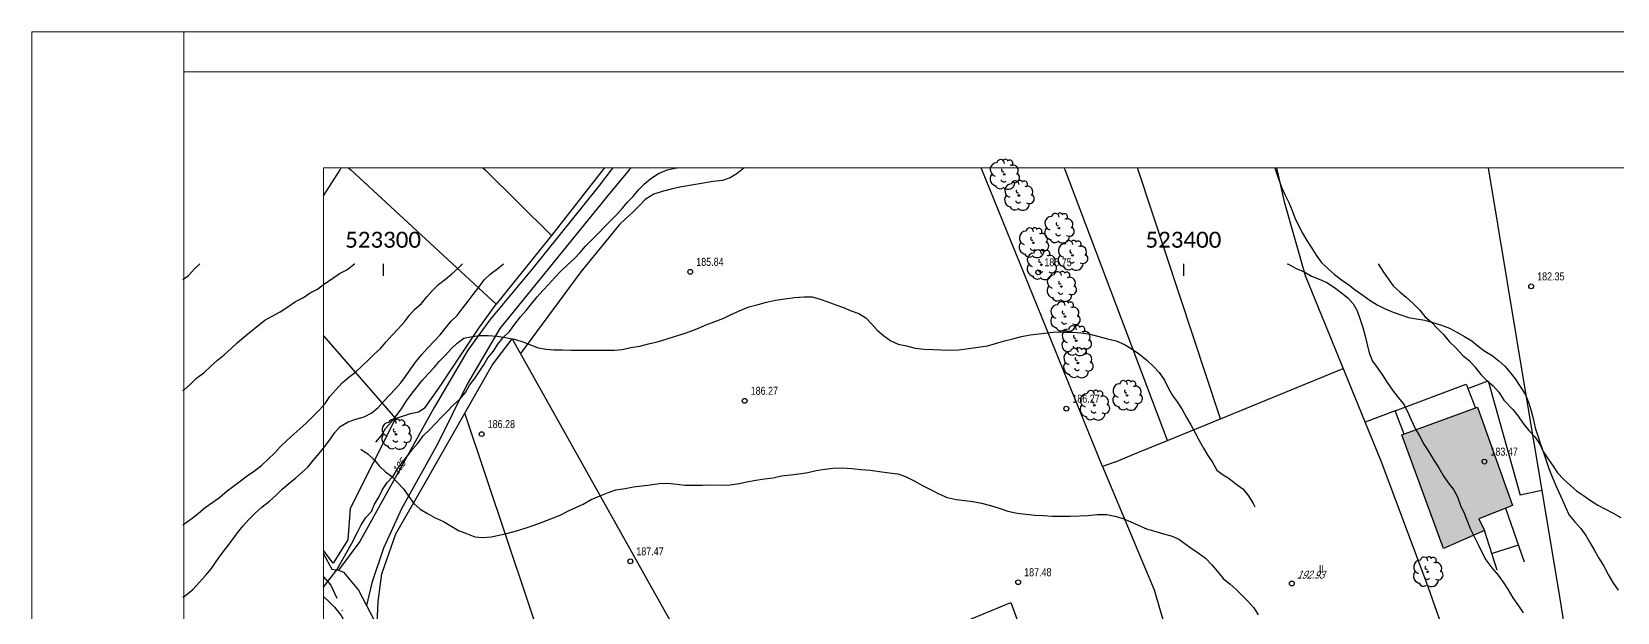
# Model space of a CAD drawing. Header units: metres. Extents: x 523256 to 524015, y 4669220 to 4669814.
# Drawn here: x 523256.1 to 523454.2, y 4669741.4 to 4669814 of the extents above; entities that cross this region are included whole.
import ezdxf
from ezdxf.enums import TextEntityAlignment as Align

# ---------------------------------------------------------------- set-up
doc = ezdxf.new("R2010")
doc.units = ezdxf.units.M
doc.header["$MEASUREMENT"] = 0
doc.linetypes.add('MORSE_D', pattern=[31.75, 12.7, -6.35, 0, -6.35, 0, -6.35])
for name, color, linetype in [('031006 Cota terreno', 9, 'Continuous'), ('031007 Cota edificio', 7, 'Continuous'), ('032011 Curva cada 1 m', 40, 'Continuous'), ('032015 Curva cada 5 m', 34, 'Continuous'), ('033006 Texto cota terreno', 9, 'Continuous'), ('033007 Texto cota edificio', 9, 'Continuous'), ('033015 Texto curva maestra', 42, 'Continuous'), ('052004 Porche Tejavana', 7, 'Continuous'), ('052020 Edificacion alero', 2, 'Continuous'), ('053009 Texto altura edificio predominante', 7, 'Continuous'), ('072001 Borde aglomerado u hormigon', 7, 'Continuous'), ('072003 Camino', 7, 'Continuous'), ('072027 Pavimento', 9, 'Continuous'), ('082001 Valla Alambrada', 7, 'ALAMBRADA'), ('082002 Muro Tapia', 6, 'Continuous'), ('082004 Linde', 3, 'Continuous'), ('082009 Linde Antigua', 104, 'Continuous'), ('101001 Arbol', 3, 'Continuous'), ('102002 Zona arbolada', 3, 'MASA'), ('202001 Eje Calle', 254, 'MORSE_D'), ('990001 Sombreados', 7, 'Continuous'), ('992007 Cuadricula', 7, 'Continuous'), ('993007 Textos cuadricula', 7, 'Continuous')]:
    doc.layers.add(name, color=color, linetype=linetype)
doc.layers.add('992006 Lineas cajetin', color=7, linetype='Continuous', lineweight=0)
doc.styles.add('Legend', font='calibri.ttf')
doc.styles.get("Standard").update_dxf_attribs({"font": 'arial.ttf'})
doc.linetypes.add('ALAMBRADA', pattern='A,3,[131,GEOGRAMA.SHX,S=0.5,R=0,X=0,Y=0],3', length=6)
doc.linetypes.add('MASA', pattern='A,0.0001,[130,GEOGRAMA.SHX,S=0.5,R=180,X=0,Y=0],-2.9', length=2.9001)

# ---------------------------------------------------------------- blocks, each defined once
blk = doc.blocks.new('COTAP')
at = {"color": 0}
blk.add_circle((0, 0), 0.3, dxfattribs=at)
blk = doc.blocks.new('ARBOL')
at = {"color": 0}
blk.add_circle((0, 0), 0.0939, dxfattribs=at)
for centre, radius, start, end in [((-0.9, 0.61), 0.852, 92.28, 254.58), ((-0.45, 1.37), 0.48, 359.2878, 173.6078), ((-0.15, 0.51), 0.192, 119.14, 310.56), ((0.16, 1.55), 0.336, 23.1565, 160.4665), ((0.7, 1.41), 0.384, 301.578, 139.328), ((1.05, 0.46), 0.708, 319.8556, 114.7656), ((1.31, -0.4), 0.612, 235.5275, 62.0275), ((-0.89, -0.54), 0.888, 142.64, 266.54), ((-0.48, -1.08), 0.72, 213.78, 295.32), ((-0.06, -0.61), 0.336, 189.64, 323.88), ((0.48, -1), 0.852, 224.67, 0.24)]:
    blk.add_arc(centre, radius, start, end, dxfattribs=at)

msp = doc.modelspace()

# ---------------------------------------------------------------- hatches: boundary and pattern name
at = {"layer": '990001 Sombreados', "true_color": 0xafafaf}
msp.add_hatch(color=253, dxfattribs=at).paths.add_polyline_path([(523436.75849, 4669767.06038), (523441.09849, 4669754.79038), (523436.90849, 4669753.12038), (523437.63849, 4669751.65038), (523432.48849, 4669749.42038), (523427.29849, 4669763.61038)], flags=0)

# ---------------------------------------------------------------- linework, layer by layer
at = {"layer": '032011 Curva cada 1 m'}
for points, elevation in [([(523275, 4669783.01867), (523275.69, 4669783.54), (523276.43, 4669784.36), (523277.10606, 4669785)], 181), ([(523275, 4669752.35271), (523275.23, 4669752.53), (523276.15, 4669753.21), (523276.95, 4669753.85), (523277.78, 4669754.52), (523278.73, 4669755.19), (523279.6, 4669755.82), (523280.51, 4669756.61), (523281.33, 4669757.21), (523282.15, 4669757.83), (523283, 4669758.5), (523283.95, 4669759.14), (523284.85, 4669759.84), (523285.64, 4669760.59), (523286.45, 4669761.32), (523287.19, 4669762.15), (523287.96, 4669762.9), (523288.86, 4669763.7), (523289.61, 4669764.37), (523290.4, 4669765.09), (523291.17, 4669765.85), (523292.05, 4669766.73), (523292.77, 4669767.55), (523293.36, 4669768.42), (523294.11, 4669769.25), (523294.9, 4669770.13), (523295.72, 4669770.83), (523296.55, 4669771.44), (523297.36, 4669772.2), (523298.14, 4669772.94), (523298.86, 4669773.65), (523299.68, 4669774.42), (523300.38, 4669775.23), (523301.15, 4669776.06), (523301.87, 4669776.86), (523302.66, 4669777.74), (523303.32, 4669778.57), (523303.97, 4669779.33), (523304.82, 4669780.02), (523305.48, 4669780.85), (523306.18, 4669781.64), (523306.94, 4669782.39), (523307.8, 4669783.08), (523308.61, 4669783.72), (523309.39, 4669784.43), (523309.9296, 4669785)], 183), ([(523275, 4669743.31795), (523275.32, 4669743.53), (523276.22, 4669744.31), (523277.05, 4669745.19), (523277.87, 4669746.07), (523278.56, 4669746.91), (523279.13, 4669747.78), (523279.77, 4669748.65), (523280.47, 4669749.56), (523281.13, 4669750.44), (523281.82, 4669751.37), (523282.47, 4669752.2), (523283.19, 4669752.98), (523284.03, 4669753.83), (523284.89, 4669754.62), (523285.79, 4669755.33), (523286.63, 4669756.09), (523287.41, 4669756.84), (523288.23, 4669757.54), (523289.1, 4669758.24), (523289.85, 4669758.91), (523290.61, 4669759.58), (523291.28, 4669760.43), (523292.02, 4669761.27), (523292.66, 4669762.1), (523293.33, 4669763), (523293.97, 4669763.92), (523294.65, 4669764.67), (523295.62, 4669765.24), (523296.6, 4669765.59), (523297.63, 4669765.87), (523298.58, 4669766.38), (523299.39, 4669767.03), (523300.06, 4669767.78), (523300.8, 4669768.56), (523301.55, 4669769.35), (523302.22, 4669770.11), (523302.81, 4669770.92), (523303.45, 4669771.87), (523304.09, 4669772.74), (523304.84, 4669773.65), (523305.6, 4669774.5), (523306.43, 4669775.35), (523307.12, 4669776.1), (523307.77, 4669776.92), (523308.51, 4669777.82), (523309.26, 4669778.55), (523309.9, 4669779.38), (523310.62, 4669780.32), (523311.26, 4669781.15), (523312, 4669782.13), (523312.64, 4669782.99), (523313.38, 4669783.71), (523314.32, 4669784.42), (523315.06571, 4669785)], 184), ([(523275, 4669769.14244), (523275.14, 4669769.25), (523275.92, 4669769.97), (523276.69, 4669770.69), (523277.66, 4669771.42), (523278.43, 4669772.16), (523279.32, 4669772.95), (523280.13, 4669773.62), (523281.01, 4669774.42), (523281.75, 4669775.11), (523282.61, 4669775.81), (523283.56, 4669776.61), (523284.36, 4669777.26), (523285.21, 4669777.93), (523286.15, 4669778.47), (523287.16, 4669779.01), (523288.08, 4669779.62), (523289.06, 4669780.27), (523290.04, 4669780.79), (523290.91, 4669781.35), (523291.82, 4669781.84), (523292.74, 4669782.53), (523293.57, 4669783.08), (523294.57, 4669783.77), (523295.46, 4669784.25), (523296.42, 4669784.97), (523296.45785, 4669785)], 182), ([(523412.97143, 4669785), (523413.11, 4669784.94), (523414, 4669784.45), (523415.07, 4669784.01), (523416, 4669783.45), (523416.97, 4669783.07), (523417.91, 4669782.64), (523418.87, 4669782.02), (523419.74, 4669781.38), (523420.54, 4669780.75), (523421.23, 4669780.01), (523421.7, 4669779.11), (523422.06, 4669778.16), (523422.41, 4669777.05), (523422.71, 4669775.97), (523422.96, 4669774.91), (523423.21, 4669773.87), (523423.64, 4669772.84), (523424.23, 4669772.02), (523424.87, 4669771.09), (523425.47, 4669770.14), (523426.11, 4669769.2), (523426.84, 4669768.28), (523427.5, 4669767.51), (523427.99, 4669766.54), (523428.45, 4669765.5), (523428.96, 4669764.42), (523429.48, 4669763.49), (523430.02, 4669762.47), (523430.68, 4669761.48), (523431.3, 4669760.45), (523431.91, 4669759.5), (523432.46, 4669758.53), (523433.08, 4669757.6), (523433.75, 4669756.77), (523434.25, 4669755.87), (523434.64, 4669754.8), (523435.07, 4669753.84), (523435.45, 4669752.87), (523435.84, 4669751.92), (523436.39, 4669750.83), (523436.81, 4669749.91), (523437.27, 4669748.94), (523437.8, 4669747.99), (523438.52, 4669747), (523439.32, 4669746.07), (523440.03, 4669745.1), (523440.56, 4669744.25), (523441.15, 4669743.24), (523441.85, 4669742.24), (523442.47, 4669741.39)], 184), ([(523424.3416, 4669785), (523424.41, 4669784.88), (523424.99, 4669783.96), (523425.59, 4669783.11), (523426.21, 4669782.24), (523427.04, 4669781.51), (523427.84, 4669780.84), (523428.69, 4669780.05), (523429.48, 4669779.23), (523430.18, 4669778.4), (523431, 4669777.69), (523431.73, 4669776.91), (523432.48, 4669776.14), (523433.21, 4669775.29), (523434.06, 4669774.47), (523434.89, 4669773.59), (523435.72, 4669772.9), (523436.42, 4669772.1), (523437.17, 4669771.17), (523437.92, 4669770.43), (523438.72, 4669769.74), (523439.42, 4669768.97), (523440.04, 4669767.97), (523441.15, 4669766.77), (523441.82, 4669765.94), (523442.47, 4669765.02), (523443.17, 4669764.17), (523443.89, 4669763.37), (523444.53, 4669762.44), (523444.97, 4669761.52), (523445.61, 4669760.54), (523446.2, 4669759.7), (523446.76, 4669758.87), (523447.49, 4669758.08), (523448.35, 4669757.3), (523449.13, 4669756.62), (523449.98, 4669756.02), (523450.87, 4669755.43), (523451.8, 4669754.83), (523452.75, 4669754.34), (523453.69, 4669753.82), (523454.65, 4669753.29)], 183), ([(523299.11, 4669762.72), (523299.79, 4669763.53), (523300.32, 4669764.42), (523300.99, 4669765.2), (523301.62, 4669766), (523302.32, 4669766.88), (523302.91, 4669767.87), (523303.53, 4669768.68), (523304.24, 4669769.61), (523304.88, 4669770.42), (523305.65, 4669771.23), (523306.37, 4669772.02), (523307.01, 4669772.8), (523307.81, 4669773.58), (523308.51, 4669774.36), (523309.24, 4669775.08), (523310.07, 4669775.68), (523310.97, 4669775.88), (523312.01, 4669776.02), (523313.12, 4669776.04), (523314.25, 4669775.96), (523315.27, 4669775.8), (523316.4, 4669775.59), (523317.46, 4669775.24), (523318.43, 4669774.86), (523319.39, 4669774.51), (523320.39, 4669774.34), (523321.39, 4669774.24), (523322.41, 4669774.23), (523323.51, 4669774.22), (523324.62, 4669774.21), (523325.69, 4669774.21), (523326.71, 4669774.2), (523327.76, 4669774.21), (523328.86, 4669774.2), (523329.86, 4669774.3), (523330.95, 4669774.52), (523332.08, 4669774.71), (523333.15, 4669774.98), (523334.26, 4669775.24), (523335.37, 4669775.56), (523336.52, 4669775.94), (523337.5, 4669776.24), (523338.45, 4669776.58), (523339.4, 4669776.95), (523340.45, 4669777.41), (523341.58, 4669777.84), (523342.58, 4669778.18), (523343.59, 4669778.68), (523344.6, 4669779.15), (523345.7, 4669779.6), (523346.86, 4669779.91), (523347.92, 4669780.2), (523349.04, 4669780.43), (523350.21, 4669780.62), (523351.42, 4669780.78), (523352.56, 4669780.86), (523353.61, 4669780.86), (523354.61, 4669780.59), (523355.57, 4669780.23), (523356.57, 4669779.88), (523357.53, 4669779.53), (523358.47, 4669779.13), (523359.44, 4669778.8), (523360.32, 4669778.23), (523361.08, 4669777.46), (523361.73, 4669776.69), (523362.53, 4669776.03), (523363.44, 4669775.36), (523364.35, 4669774.93), (523365.4, 4669774.75), (523366.5, 4669774.46), (523367.6, 4669774.33), (523368.72, 4669774.27), (523369.73, 4669774.23), (523370.87, 4669774.22), (523371.93, 4669774.23), (523373.16, 4669774.39), (523374.34, 4669774.56), (523375.51, 4669774.75), (523376.53, 4669775.04), (523377.66, 4669775.36), (523378.69, 4669775.61), (523379.79, 4669775.91), (523380.87, 4669776.11), (523381.92, 4669776.25), (523383.03, 4669776.37), (523384.05, 4669776.48), (523385.05, 4669776.47), (523386.21, 4669776.43), (523387.23, 4669776.37), (523388.35, 4669776.2), (523389.42, 4669775.91), (523390.5, 4669775.62), (523391.6, 4669775.37), (523392.64, 4669774.9), (523393.58, 4669774.31), (523394.52, 4669773.68), (523395.42, 4669772.95), (523396.28, 4669772.16), (523396.95, 4669771.39), (523397.65, 4669770.46), (523398.14, 4669769.43), (523398.64, 4669768.53), (523399.24, 4669767.73), (523399.85, 4669766.8), (523400.4, 4669765.8), (523400.91, 4669764.86), (523401.45, 4669763.88), (523401.96, 4669762.93), (523402.5, 4669761.94), (523403.04, 4669761.04), (523403.66, 4669760.1), (523404.17, 4669759.19), (523404.85, 4669758.72), (523405.73, 4669758.18), (523406.53, 4669757.51), (523407.42, 4669756.89), (523408.14, 4669756), (523408.7, 4669755.05), (523408.94, 4669754.63)], 186), ([(523297.24, 4669761.83), (523298.12, 4669761.22), (523298.87, 4669760.5), (523299.54, 4669759.72), (523300.29, 4669759.01), (523301.09, 4669758.4), (523301.8, 4669757.65), (523302.55, 4669756.86), (523303.21, 4669755.92), (523303.86, 4669755.05), (523304.64, 4669754.34), (523305.53, 4669753.77), (523306.44, 4669753.28), (523307.53, 4669752.8), (523308.4, 4669752.29), (523309.43, 4669751.68), (523310.42, 4669751.27), (523311.45, 4669750.89), (523312.47, 4669750.79), (523313.52, 4669750.89), (523314.52, 4669751.09), (523315.57, 4669751.33), (523316.65, 4669751.61), (523317.76, 4669751.96), (523318.87, 4669752.34), (523319.89, 4669752.7), (523320.97, 4669753.12), (523322.11, 4669753.56), (523323.17, 4669754.1), (523324.09, 4669754.53), (523324.99, 4669754.97), (523326.01, 4669755.52), (523326.99, 4669755.96), (523328.04, 4669756.37), (523329.1, 4669756.74), (523330.26, 4669756.92), (523331.29, 4669757.11), (523332.31, 4669757.23), (523333.38, 4669757.38), (523334.55, 4669757.55), (523335.6, 4669757.58), (523336.72, 4669757.44), (523337.72, 4669757.34), (523338.77, 4669757.31), (523339.9, 4669757.32), (523340.99, 4669757.35), (523342.17, 4669757.32), (523343.34, 4669757.38), (523344.49, 4669757.55), (523345.47, 4669757.74), (523346.59, 4669757.94), (523347.67, 4669758.11), (523348.75, 4669758.25), (523349.78, 4669758.48), (523350.93, 4669758.64), (523351.96, 4669758.74), (523353.06, 4669758.9), (523354.11, 4669759.15), (523355.19, 4669759.33), (523356.21, 4669759.45), (523357.42, 4669759.5), (523358.58, 4669759.41), (523359.7, 4669759.3), (523360.84, 4669759.22), (523362.04, 4669759.02), (523363.24, 4669758.88), (523364.31, 4669758.74), (523365.28, 4669758.4), (523366.36, 4669757.89), (523367.39, 4669757.3), (523368.47, 4669756.74), (523369.46, 4669756.23), (523370.49, 4669755.79), (523371.6, 4669755.54), (523372.67, 4669755.4), (523373.67, 4669755.3), (523374.76, 4669755.09), (523375.89, 4669754.8), (523377.09, 4669754.42), (523378.06, 4669754.09), (523379.23, 4669753.85), (523380.33, 4669753.7), (523381.44, 4669753.58), (523382.48, 4669753.52), (523383.64, 4669753.45), (523384.84, 4669753.46), (523385.84, 4669753.45), (523387.02, 4669753.48), (523388.07, 4669753.55), (523389.24, 4669753.66), (523390.42, 4669753.65), (523391.43, 4669753.46), (523392.46, 4669753.18), (523393.44, 4669752.75), (523394.36, 4669752.34), (523395.38, 4669751.88), (523396.56, 4669751.55), (523397.52, 4669751.25), (523398.49, 4669751), (523399.42, 4669750.56), (523400.8, 4669749.56), (523401.84, 4669748.89), (523402.75, 4669748.22), (523403.54, 4669747.37), (523404.28, 4669746.54), (523404.98, 4669745.67), (523405.86, 4669744.97), (523406.61, 4669744.28), (523407.34, 4669743.53), (523408.07, 4669742.84), (523408.81, 4669741.99), (523409.35, 4669741.13)], 187)]:
    msp.add_lwpolyline(points, dxfattribs=dict(at, elevation=elevation))
at = {"layer": '032015 Curva cada 5 m', "elevation": 185}
for points in [[(523292.54849, 4669744.56612), (523294.21849, 4669746.73038), (523296.06849, 4669749.99038), (523296.79849, 4669751.44038), (523297.24849, 4669752.38038), (523297.84849, 4669753.27038), (523298.55849, 4669754.02038), (523298.94849, 4669754.94038), (523299.45849, 4669755.82038), (523299.93849, 4669756.78038), (523300.52849, 4669757.65038), (523301.24849, 4669758.44038), (523301.78849, 4669759.36038), (523302.41849, 4669760.21038), (523303.10849, 4669761.04038), (523303.69849, 4669761.88038), (523304.38849, 4669762.63038), (523305.02849, 4669763.51038), (523305.83849, 4669764.30038), (523306.54849, 4669765.04038), (523307.24849, 4669765.80038), (523308.01849, 4669766.54038), (523308.73849, 4669767.32038), (523309.57849, 4669768.07038), (523310.29849, 4669768.93038), (523310.81849, 4669769.82038), (523311.42849, 4669770.63038), (523312.01849, 4669771.51038), (523312.60849, 4669772.36038), (523313.08849, 4669773.26038), (523313.80849, 4669774.09038), (523314.31849, 4669774.97038), (523314.98849, 4669775.80038), (523315.77849, 4669776.55038), (523316.47849, 4669777.46038), (523317.18849, 4669778.37038), (523317.87849, 4669779.14038), (523318.52849, 4669780.01038), (523319.24849, 4669780.86038), (523319.96849, 4669781.64038), (523320.65849, 4669782.39038), (523321.40849, 4669783.23038), (523322.22849, 4669784.08038), (523323.04849, 4669784.88038), (523323.86849, 4669785.60038), (523324.61849, 4669786.39038), (523325.30849, 4669787.18038), (523326.08849, 4669787.97038), (523326.89849, 4669788.82038), (523327.66849, 4669789.60038), (523328.44849, 4669790.42038), (523329.15849, 4669791.13038), (523329.87849, 4669791.90038), (523330.54849, 4669792.68038), (523331.23849, 4669793.41038), (523331.95849, 4669794.27038), (523332.69849, 4669795.01038), (523333.44849, 4669795.67038), (523334.42849, 4669796.30038), (523335.50849, 4669796.74038), (523336.64849, 4669796.98038), (523336.7779, 4669797.00038)], [(523411.43092, 4669797.00038), (523411.54849, 4669796.63038), (523411.87849, 4669795.60038), (523412.23849, 4669794.57038), (523412.67849, 4669793.64038), (523413.15849, 4669792.67038), (523413.56849, 4669791.67038), (523413.93849, 4669790.72038), (523414.39849, 4669789.80038), (523414.88849, 4669788.81038), (523415.40849, 4669787.92038), (523415.94849, 4669787.07038), (523416.58849, 4669786.07038), (523417.20849, 4669785.21038), (523418.02849, 4669784.42038), (523418.86849, 4669783.65038), (523419.76849, 4669782.98038), (523420.65849, 4669782.36038), (523421.45849, 4669781.75038), (523422.40849, 4669781.06038), (523423.31849, 4669780.42038), (523424.22849, 4669779.86038), (523425.13849, 4669779.40038), (523426.22849, 4669778.96038), (523427.16849, 4669778.60038), (523428.11849, 4669778.28038), (523429.13849, 4669778.13038), (523430.15849, 4669777.94038), (523431.17849, 4669777.66038), (523432.23849, 4669777.31038), (523433.23849, 4669776.95038), (523434.14849, 4669776.44038), (523435.13849, 4669775.91038), (523436.01849, 4669775.35038), (523436.83849, 4669774.71038), (523437.66849, 4669774.09038), (523438.59849, 4669773.55038), (523439.39849, 4669772.86038), (523440.15849, 4669772.20038), (523440.82849, 4669771.40038), (523441.44849, 4669770.61038), (523442.06849, 4669769.67038), (523442.71849, 4669768.70038), (523443.11849, 4669767.69038), (523443.44849, 4669766.62038), (523443.68849, 4669765.64038), (523443.96849, 4669764.48038), (523444.26849, 4669763.48038), (523444.62849, 4669762.45038), (523444.99849, 4669761.40038), (523445.32849, 4669760.40038), (523445.66849, 4669759.42038), (523446.08849, 4669758.37038), (523446.50849, 4669757.36038), (523446.92849, 4669756.44038), (523447.33849, 4669755.52038), (523447.72849, 4669754.57038), (523448.20849, 4669753.57038), (523448.88849, 4669752.75038), (523449.63849, 4669751.92038), (523450.27849, 4669751.05038), (523450.78849, 4669750.17038), (523451.34849, 4669749.17038), (523451.89849, 4669748.19038), (523452.52849, 4669747.21038), (523453.06849, 4669746.16038), (523453.63849, 4669745.17038), (523454.33849, 4669744.22038)], [(523441.84849, 4669749.82038), (523438.55849, 4669748.78038)]]:
    msp.add_lwpolyline(points, dxfattribs=at)
at = {"layer": '052004 Porche Tejavana', "flags": 128}
msp.add_lwpolyline([(523427.56849, 4669763.71038), (523426.44849, 4669766.61038), (523435.34849, 4669769.96038), (523436.47849, 4669766.96038)], dxfattribs=at)
at = {"layer": '052020 Edificacion alero', "flags": 128}
msp.add_lwpolyline([(523436.75849, 4669767.06038), (523441.09849, 4669754.79038), (523436.90849, 4669753.12038), (523437.63849, 4669751.65038), (523432.48849, 4669749.42038), (523427.29849, 4669763.61038), (523436.75849, 4669767.06038)], dxfattribs=at)
at = {"layer": '072001 Borde aglomerado u hormigon', "flags": 128}
msp.add_lwpolyline([(523292.54849, 4669748.73159), (523293.58849, 4669746.82038), (523294.42849, 4669746.70038), (523295.04849, 4669746.44038), (523296.91849, 4669744.19038), (523299.32849, 4669739.60038)], dxfattribs=at)
at = {"layer": '072003 Camino', "flags": 128}
for points in [[(523328.6876, 4669797.00038), (523328.50849, 4669796.74038), (523326.91849, 4669794.64038), (523318.54849, 4669784.25038), (523313.33849, 4669778.00038), (523310.59849, 4669774.19038), (523306.38849, 4669767.05038), (523297.10849, 4669750.29038), (523294.42849, 4669746.70038)], [(523330.98604, 4669797.00038), (523330.76849, 4669796.74038), (523327.89849, 4669793.33038), (523314.58849, 4669776.91038), (523310.49849, 4669769.97038), (523306.83849, 4669762.55038), (523302.29849, 4669754.37038), (523300.06849, 4669749.44038), (523298.58849, 4669745.13038), (523297.91849, 4669742.28038)]]:
    msp.add_lwpolyline(points, dxfattribs=at)
at = {"layer": '072027 Pavimento', "flags": 128}
for points in [[(523435.55849, 4669769.41038), (523438.09849, 4669770.36038), (523442.05849, 4669756.07038)], [(523426.44849, 4669766.61038), (523422.71849, 4669765.19038)]]:
    msp.add_lwpolyline(points, dxfattribs=at)
at = {"layer": '082001 Valla Alambrada', "flags": 128}
for points in [[(523292.54849, 4669775.98319), (523301.55849, 4669765.64038), (523295.88849, 4669754.40038), (523295.58849, 4669750.48038), (523293.76849, 4669747.56038), (523292.54849, 4669749.17732)], [(523316.14849, 4669775.62038), (523340.48849, 4669732.12038)], [(523361.52849, 4669735.66038), (523378.41849, 4669742.66038), (523390.95849, 4669708.45038)]]:
    msp.add_lwpolyline(points, dxfattribs=at)
at = {"layer": '082002 Muro Tapia', "flags": 128}
for points in [[(523436.77849, 4669726.92038), (523430.58849, 4669744.62038), (523424.77849, 4669760.13038), (523415.24849, 4669783.51038), (523412.68849, 4669792.57038), (523411.6739, 4669797.00038)], [(523438.08635, 4669797.00038), (523442.83849, 4669768.32038), (523444.78739, 4669756.65015)], [(523303.70849, 4669722.37038), (523301.61849, 4669728.79038), (523299.94849, 4669734.85038), (523299.34849, 4669738.45038), (523299.30849, 4669740.91038), (523299.36849, 4669742.78038), (523299.85849, 4669746.24038), (523301.60849, 4669751.23038), (523305.08849, 4669757.34038), (523313.64849, 4669772.32038), (523316.14849, 4669775.62038)], [(523444.78739, 4669756.65015), (523442.05849, 4669756.07038)], [(523444.78739, 4669756.65015), (523447.04849, 4669743.11038), (523449.51849, 4669727.48038)], [(523440.23849, 4669754.45038), (523442.56849, 4669747.76038)], [(523439.21849, 4669746.72038), (523437.63849, 4669751.65038)]]:
    msp.add_lwpolyline(points, dxfattribs=at)
at = {"layer": '082004 Linde', "flags": 128}
for points in [[(523345.14266, 4669797.00038), (523345.06849, 4669796.94038), (523344.24849, 4669796.29038), (523343.37849, 4669795.72038), (523342.41849, 4669795.39038), (523341.23849, 4669795.27038), (523339.03849, 4669794.90038), (523337.06849, 4669794.56038), (523335.97849, 4669794.33038), (523334.85849, 4669794.05038), (523333.82849, 4669793.70038), (523332.74849, 4669793.04038), (523332.02849, 4669792.26038), (523331.19849, 4669791.43038), (523330.30849, 4669790.60038), (523329.55849, 4669789.90038), (523324.69849, 4669783.97038), (523317.16849, 4669773.79038)], [(523389.88849, 4669759.65038), (523374.71158, 4669797.00038)], [(523391.43849, 4669760.21038), (523389.88849, 4669759.65038)], [(523389.88849, 4669759.65038), (523396.32849, 4669744.26038), (523402.63849, 4669722.70038), (523405.43849, 4669710.44038)]]:
    msp.add_lwpolyline(points, dxfattribs=at)
at = {"layer": '082009 Linde Antigua', "flags": 128}
for points in [[(523292.54849, 4669793.47151), (523294.61849, 4669796.74038), (523294.7824, 4669797.00038)], [(523295.67849, 4669797.00038), (523295.95849, 4669796.74038), (523314.12849, 4669779.94038)], [(523312.4743, 4669797.00038), (523312.73849, 4669796.74038), (523321.05849, 4669788.55038)], [(523327.64669, 4669797.00038), (523327.44849, 4669796.74038), (523321.05849, 4669788.55038)], [(523398.00849, 4669762.91038), (523385.20849, 4669796.74038), (523385.11001, 4669797.00038)], [(523404.63849, 4669765.63038), (523394.35849, 4669796.74038), (523394.27245, 4669797.00038)], [(523321.05849, 4669788.55038), (523314.12849, 4669779.94038)], [(523301.55849, 4669765.64038), (523303.43849, 4669766.27038), (523304.40849, 4669766.49038), (523305.25849, 4669767.04038), (523307.33849, 4669770.01038), (523307.44849, 4669770.22038), (523311.88849, 4669776.82038), (523314.12849, 4669779.94038)], [(523404.63849, 4669765.63038), (523419.97849, 4669771.91038)], [(523324.22849, 4669723.32038), (523323.38849, 4669727.04038), (523310.22849, 4669766.34038)], [(523398.00849, 4669762.91038), (523404.63849, 4669765.63038)], [(523391.43849, 4669760.21038), (523394.29849, 4669761.39038), (523398.00849, 4669762.91038)]]:
    msp.add_lwpolyline(points, dxfattribs=at)
at = {"layer": '102002 Zona arbolada', "flags": 128}
msp.add_lwpolyline([(523292.54849, 4669743.40804), (523293.22849, 4669742.80038), (523293.94849, 4669742.10038), (523294.75849, 4669741.04038), (523295.38849, 4669739.82038), (523295.68849, 4669738.72038), (523295.68849, 4669738.70038), (523295.75849, 4669737.69038), (523295.70849, 4669736.46038), (523295.67849, 4669735.10038), (523295.72849, 4669733.87038), (523295.80849, 4669733.14038), (523295.86849, 4669732.65038), (523296.12849, 4669731.45038), (523296.39849, 4669730.39038), (523296.66849, 4669729.42038), (523296.99849, 4669728.20038), (523297.03849, 4669727.10038), (523296.68849, 4669726.03038), (523295.88849, 4669725.31038), (523295.72849, 4669725.26038), (523295.01849, 4669725.08038), (523294.20849, 4669725.43038), (523293.45849, 4669726.13038), (523292.70849, 4669727.22038), (523292.54849, 4669727.51038)], dxfattribs=at)
at = {"layer": '202001 Eje Calle', "ltscale": 0.25, "flags": 128}
msp.add_lwpolyline([(523292.54849, 4669745.86577), (523293.46849, 4669744.83038), (523295.95849, 4669739.31038), (523306.55849, 4669706.95038), (523309.94849, 4669693.51038), (523313.46849, 4669678.79038), (523313.46849, 4669673.90038), (523310.61849, 4669661.95038), (523307.22849, 4669655.57038), (523305.19849, 4669643.76038), (523306.00849, 4669639.96038)], dxfattribs=at)
at = {"layer": '992006 Lineas cajetin'}
msp.add_line((523275.09698, 4669809.00077), (523275.09698, 4669814.00077), dxfattribs=at)
for points in [[(523256.09698, 4669814.00077), (524015.09698, 4669814.00077), (524015.09698, 4669220.0041), (523256.09698, 4669220.0041)], [(523275.09038, 4669809.00077), (524010.09698, 4669809.00077), (524010.09698, 4669287.31977), (523275.09038, 4669287.31977)]]:
    msp.add_lwpolyline(points, close=True, dxfattribs=at)
for points in [[(523292.54849, 4669297.00038), (523292.54849, 4669797.00038)], [(523292.54849, 4669797.00038), (523992.54849, 4669797.00038)]]:
    msp.add_lwpolyline(points, dxfattribs=at)
at = {"layer": '992007 Cuadricula'}
for points in [[(523300, 4669785), (523300, 4669783.5)], [(523400, 4669785), (523400, 4669783.5)]]:
    msp.add_lwpolyline(points, dxfattribs=at)

# ---------------------------------------------------------------- block references
at = {"layer": '031006 Cota terreno'}
for p in [(523338.38, 4669783.99, 185.84), (523381.87, 4669783.93, 185.75), (523443.45, 4669782.17, 182.35), (523345.18, 4669767.87, 186.27), (523385.37, 4669766.89, 186.27), (523312.32, 4669763.71, 186.28), (523437.61, 4669760.27, 183.47), (523330.89, 4669747.81, 187.47), (523379.35, 4669745.2, 187.49)]:
    msp.add_blockref('COTAP', p, dxfattribs=at)
at = {"layer": '031007 Cota edificio'}
msp.add_blockref('COTAP', (523413.55, 4669745.04, 192.93), dxfattribs=at)
at = {"layer": '101001 Arbol'}
for p in [(523377.60849, 4669796.17038), (523379.43849, 4669793.53038), (523384.43849, 4669789.45038), (523381.24849, 4669787.62038), (523386.13849, 4669786.04038), (523382.23849, 4669784.88038), (523384.73849, 4669782.15038), (523385.18849, 4669778.41038), (523386.59849, 4669775.38038), (523386.80849, 4669772.60038), (523392.96849, 4669768.54038), (523388.86849, 4669767.31038), (523301.61849, 4669763.68038), (523430.51849, 4669746.50038)]:
    msp.add_blockref('ARBOL', p, dxfattribs=at)

# ---------------------------------------------------------------- texts
at = {"layer": '033006 Texto cota terreno', "width": 0.8}
for s, p in [('185.84', (523339.13, 4669784.74, 185.84)), ('185.75', (523382.62, 4669784.68, 185.75)), ('182.35', (523444.2, 4669782.92, 182.35)), ('186.27', (523345.93, 4669768.62, 186.27)), ('186.27', (523386.12, 4669767.64, 186.27)), ('186.28', (523313.07, 4669764.46, 186.28)), ('183.47', (523438.36, 4669761.02, 183.47)), ('187.47', (523331.64, 4669748.56, 187.47)), ('187.48', (523380.1, 4669745.95, 187.49))]:
    msp.add_text(s, height=1, dxfattribs=at).set_placement(p)
at = {"layer": '033007 Texto cota edificio', "oblique": 25, "width": 0.8}
msp.add_text('192.93', height=1, dxfattribs=at).set_placement((523414.15, 4669745.64, 192.93))
at = {"layer": '033015 Texto curva maestra', "oblique": 25, "width": 0.8}
msp.add_text('185', height=1, rotation=53.45, dxfattribs=at).set_placement((523301.92849, 4669759.55038, 185), align=Align.MIDDLE_CENTER)
at = {"layer": '053009 Texto altura edificio predominante', "width": 0.8}
msp.add_text('II', height=1, dxfattribs=at).set_placement((523416.93, 4669746.37))
at = {"layer": '993007 Textos cuadricula', "style": 'Legend'}
for s, p in [('523300', (523300, 4669787)), ('523400', (523400, 4669787))]:
    msp.add_text(s, height=2, dxfattribs=at).set_placement(p, align=Align.CENTER)

doc.saveas('drawing.dxf')
